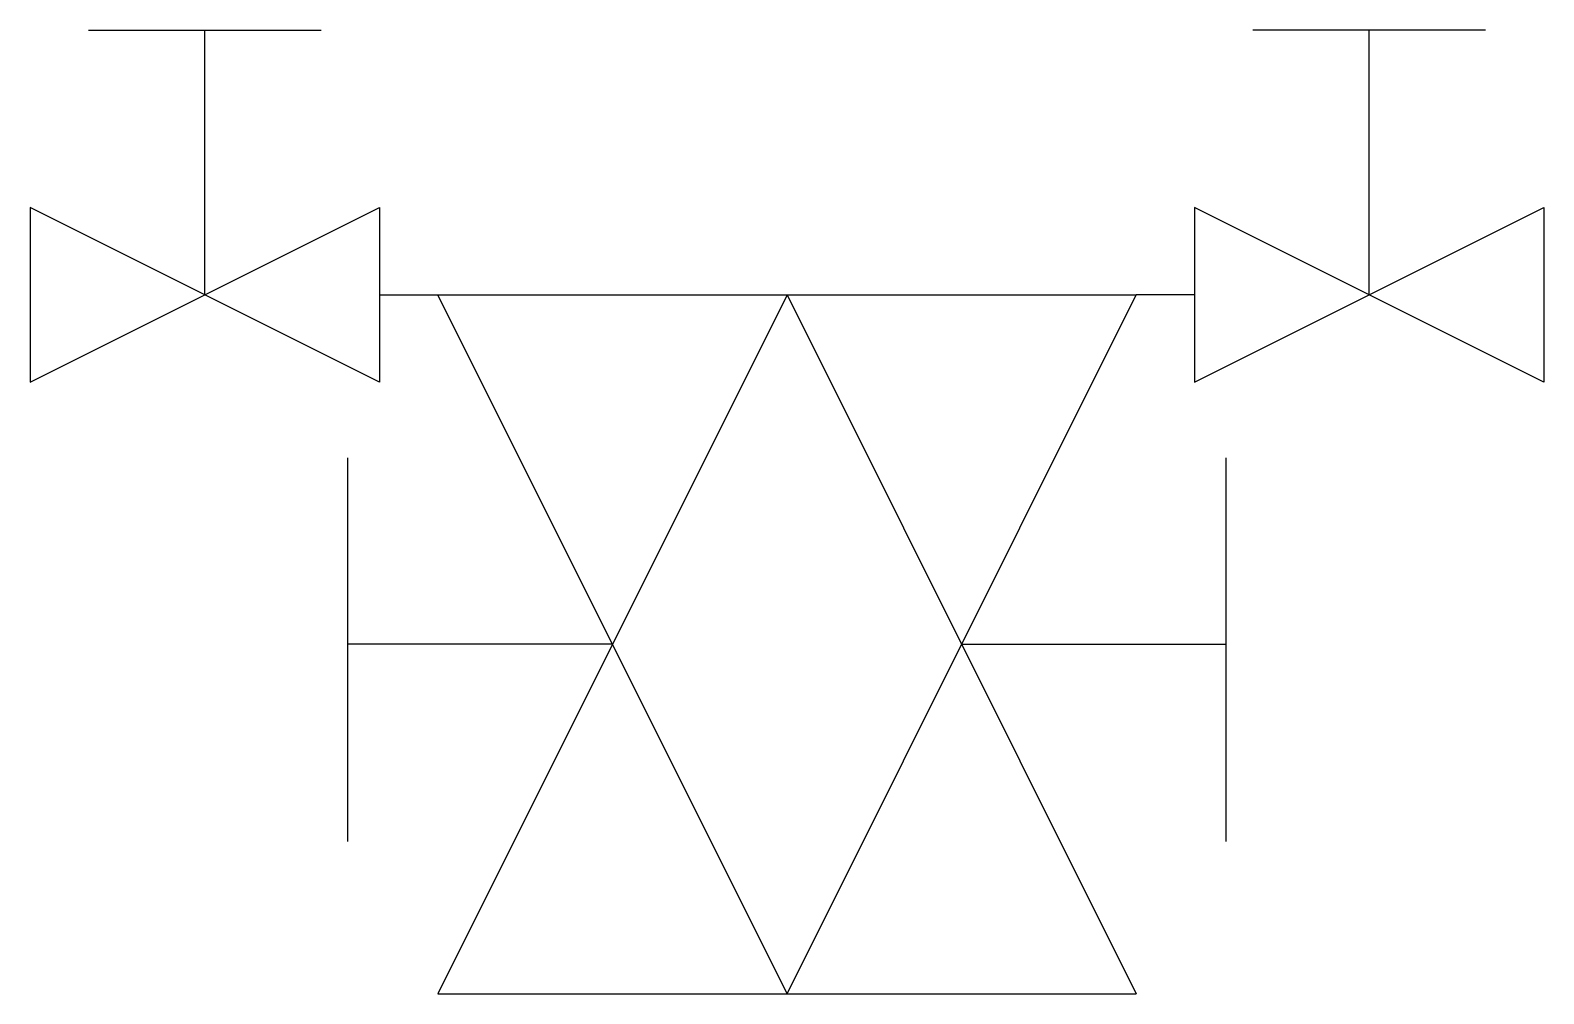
# Model space of a CAD drawing. Header units: millimetres. Extents: x -325 to 325, y -150 to 264.
import ezdxf

# ---------------------------------------------------------------- set-up
doc = ezdxf.new("R2010")
doc.units = ezdxf.units.MM

msp = doc.modelspace()

# ---------------------------------------------------------------- linework, layer by layer
at = {"color": 0, "linetype": 'ByBlock', "lineweight": -2}
for p, q in [((-300, 263.62), (-200, 263.62)), ((-250, 150), (-250, 263.62)), ((300, 263.62), (200, 263.62)), ((250, 150), (250, 263.62)), ((-325, 112.5), (-175, 187.5)), ((-175, 112.5), (-325, 187.5)), ((-325, 187.5), (-325, 112.5)), ((-175, 187.5), (-175, 112.5)), ((325, 112.5), (175, 187.5)), ((175, 187.5), (175, 112.5)), ((175, 112.5), (325, 187.5)), ((325, 187.5), (325, 112.5)), ((-175, 150), (-150, 150)), ((0, 150), (-150, -150)), ((0, -150), (-150, 150)), ((-150, 150), (150, 150)), ((0, 150), (150, -150)), ((0, -150), (150, 150)), ((175, 150), (150, 150)), ((-188.62, -84.67), (-188.62, 80.08)), ((188.62, -84.67), (188.62, 80.08)), ((-75, 0), (-188.62, 0)), ((75, 0), (188.62, 0)), ((-150, -150), (150, -150))]:
    msp.add_line(p, q, dxfattribs=at)

doc.saveas('drawing.dxf')
